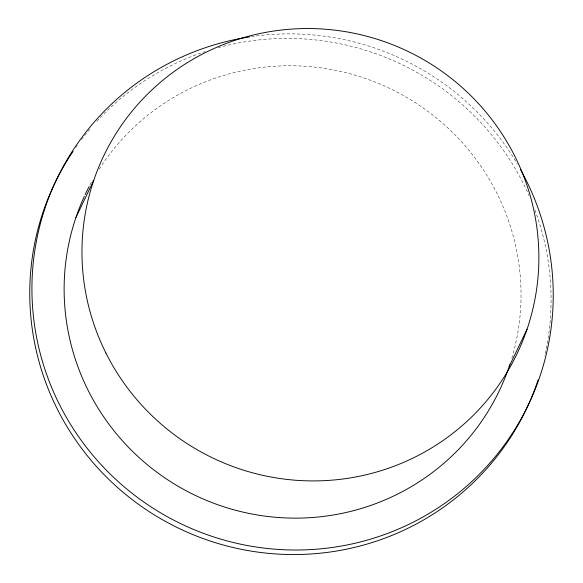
<?xml version="1.0" encoding="UTF-8"?>
<svg xmlns="http://www.w3.org/2000/svg" width="583" height="583" viewBox="0 0 583 583"><rect width="100%" height="100%" fill="white"/><g stroke="black" fill="none" stroke-linecap="round" stroke-linejoin="round"><path stroke-width="0.44" stroke-dasharray="2.92 2.19" d="M75.63 147.623A261.424 257.3 25.6 0 1 78.268 143.935M81.518 139.556A261.424 257.3 25.6 0 1 90.708 128.18M96.793 121.33A261.424 257.3 25.6 0 1 205.158 51.566M218.231 47.631A261.424 257.3 25.6 0 1 529.08 195.662M534.888 209.967A261.424 257.3 25.6 0 1 544.755 356.075M251.331 36.634A261.424 257.3 25.6 0 1 517.238 163.83M89.971 184.957A229.134 225.512 25.6 0 1 92.595 180.154M99.132 169.252A229.134 225.512 25.6 0 1 386.988 87.144A229.134 225.512 25.6 0 1 511.437 359.543"/><path stroke-width="0.87" d="M75.943 217.481L93.776 180.264M509.229 366.408L527.061 329.191M538.167 379.73A261.424 257.3 25.6 0 1 176.926 527.396A261.424 257.3 25.6 0 1 73.079 151.34M520.4 169.347A261.424 257.3 25.6 0 1 392.548 531.492A261.424 257.3 25.6 0 1 42.056 360.112A261.424 257.3 25.6 0 1 249.546 36.904M509.797 364.703A229.134 225.512 25.6 0 1 210.113 501.854A229.134 225.512 25.6 0 1 84.316 196.42M85.082 194.766A229.134 225.512 25.6 0 1 89.126 186.575M105.946 353.094A229.134 225.512 25.6 0 0 500.906 381.938A229.134 225.512 25.6 0 0 324.403 29.15A229.134 225.512 25.6 0 0 105.946 353.094"/></g></svg>
